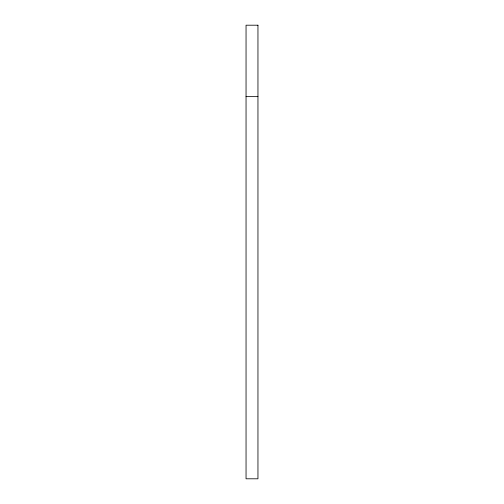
<?xml version="1.0" encoding="UTF-8"?>
<svg xmlns="http://www.w3.org/2000/svg" width="504" height="504" viewBox="0 0 504 504"><rect width="100%" height="100%" fill="white"/><g stroke="black" fill="none" stroke-linecap="round" stroke-linejoin="round"><path stroke-width="0.76" d="M246.047 96.636L257.954 96.636M257.954 25.2L246.047 25.2L246.047 478.8L257.954 478.8L257.954 25.2"/></g></svg>
